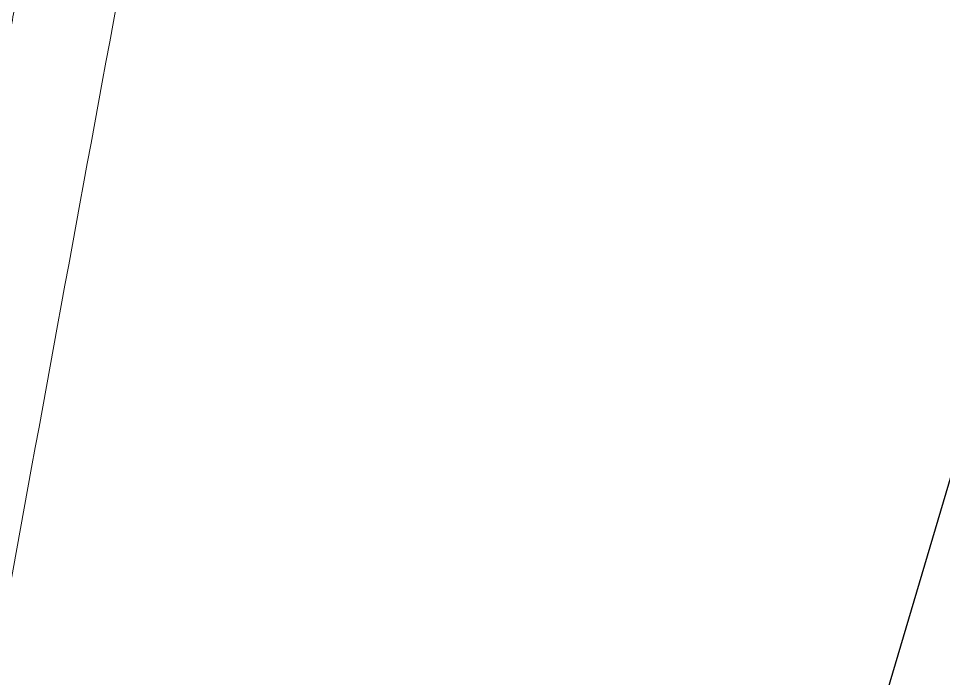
# Model space of a CAD drawing. Header units: inches. Extents: x 3778 to 56227, y -16914 to 35091.
# Drawn here: x 35033.5 to 35091.5, y -13290.9 to -13249.5 of the extents above; entities that cross this region are included whole.
import ezdxf

# ---------------------------------------------------------------- set-up
doc = ezdxf.new("R2010")
doc.units = ezdxf.units.IN
doc.header["$LTSCALE"] = 100
doc.header["$MEASUREMENT"] = 0
doc.layers.add('06-FUR', color=6, linetype='Continuous')
doc.layers.add('2-con', color=2, linetype='Continuous')
doc.layers.add('mark-B', color=2, linetype='Continuous', lineweight=20)

# ---------------------------------------------------------------- blocks, each defined once
blk = doc.blocks.new('cjscjdeh')
at = {"layer": '06-FUR', "color": 8}
blk.add_line((142788.517, 67069.885), (143035.183, 67904.885), dxfattribs=at)
blk = doc.blocks.new('무풍1way 일반')
at = {"layer": 'mark-B'}
for points, knots in [([(503.469, -300.27), (503.489, -300.208), (503.509, -300.145), (503.548, -300.019), (503.607, -299.831), (503.741, -299.39), (503.852, -299.01), (503.994, -298.503), (504.064, -298.249), (504.198, -297.74), (504.262, -297.485), (504.388, -296.973), (504.448, -296.717), (504.564, -296.203), (504.62, -295.946), (504.781, -295.173), (504.88, -294.655), (505.023, -293.878), (505.07, -293.619), (505.163, -293.101), (505.301, -292.323), (505.437, -291.545), (505.709, -289.988), (505.89, -288.95), (506.437, -285.838), (506.804, -283.763), (507.537, -279.614), (507.903, -277.539), (509.734, -267.165), (511.195, -258.866), (513.385, -246.417), (514.115, -242.267), (515.575, -233.968), (516.305, -229.818), (518.496, -217.37), (519.957, -209.071), (524.339, -184.175), (527.26, -167.579), (531.64, -142.686), (533.1, -134.388), (536.02, -117.794), (537.479, -109.497), (538.939, -101.2)], [0, 0, 0, 0, 0.000977, 0.000977, 0.001953, 0.003906, 0.007813, 0.007813, 0.011719, 0.011719, 0.015625, 0.015625, 0.019531, 0.019531, 0.023438, 0.023438, 0.03125, 0.03125, 0.035156, 0.035156, 0.039063, 0.046875, 0.046875, 0.0625, 0.0625, 0.09375, 0.09375, 0.125, 0.125, 0.25, 0.25, 0.3125, 0.3125, 0.375, 0.375, 0.5, 0.5, 0.75, 0.75, 0.875, 0.875, 1, 1, 1, 1]), ([(539.889, -101.403), (538.43, -109.705), (536.969, -118.007), (534.049, -134.611), (532.589, -142.914), (528.207, -167.821), (525.286, -184.427), (520.902, -209.338), (519.44, -217.641), (517.248, -230.097), (516.518, -234.249), (515.057, -242.553), (514.326, -246.705), (512.135, -259.161), (510.673, -267.466), (508.842, -277.845), (508.475, -279.921), (507.742, -284.073), (507.375, -286.149), (506.828, -289.263), (506.646, -290.302), (506.374, -291.859), (506.238, -292.638), (506.1, -293.416), (506.006, -293.935), (505.959, -294.194), (505.815, -294.971), (505.715, -295.489), (505.552, -296.262), (505.496, -296.519), (505.379, -297.033), (505.319, -297.29), (505.193, -297.801), (505.128, -298.057), (504.994, -298.567), (504.924, -298.821), (504.71, -299.582), (504.559, -300.086), (504.4, -300.589)], [0, 0, 0, 0, 0.125, 0.125, 0.25, 0.25, 0.5, 0.5, 0.625, 0.625, 0.6875, 0.6875, 0.75, 0.75, 0.875, 0.875, 0.90625, 0.90625, 0.9375, 0.9375, 0.953125, 0.953125, 0.960937, 0.964844, 0.964844, 0.96875, 0.96875, 0.976562, 0.976562, 0.980469, 0.980469, 0.984375, 0.984375, 0.988281, 0.988281, 0.992187, 0.992187, 1, 1, 1, 1])]:
    blk.add_open_spline(points, degree=3, knots=knots, dxfattribs=at)
blk.add_open_spline([(506.166, -252.885), (503.706, -266.451), (501.224, -280.013), (498.722, -293.572)], degree=3, dxfattribs=at)
blk = doc.blocks.new('dpdjzjs')
at = {"layer": 'mark-B', "rotation": 180}
blk.add_blockref('무풍1way 일반', (171509.31, 88288.448), dxfattribs=at)

msp = doc.modelspace()

# ---------------------------------------------------------------- block references
msp.add_blockref('cjscjdeh', (-107842.967, -80843.836))
at = {"layer": '2-con'}
msp.add_blockref('dpdjzjs', (-135970.865, -101830.442), dxfattribs=at)

doc.saveas('drawing.dxf')
